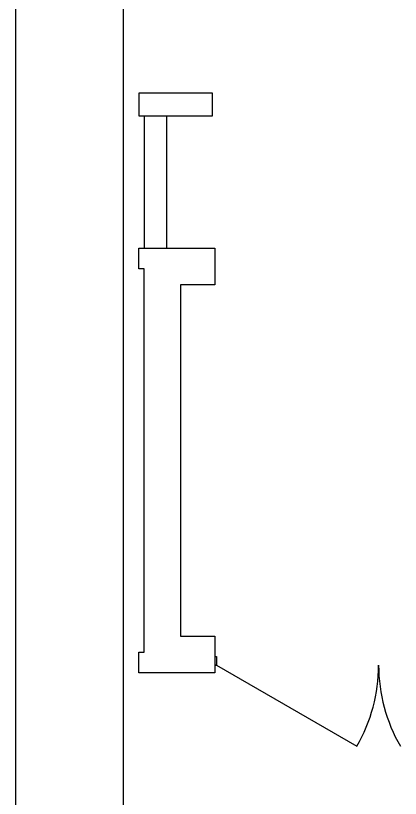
# Model space of a CAD drawing. Header units: millimetres. Extents: x 306002 to 1554695, y -207070 to 1535795.
# Drawn here: x 306002 to 311054, y -196060 to -185773 of the extents above; entities that cross this region are included whole.
import ezdxf

# ---------------------------------------------------------------- set-up
doc = ezdxf.new("R2010")
doc.units = ezdxf.units.MM
doc.layers.add('PDF _Геометрия', color=7, linetype='Continuous', true_color=0x719d2f)

msp = doc.modelspace()

# ---------------------------------------------------------------- linework, layer by layer
at = {"ltscale": 100}
for p, q in [((308589, -186791), (307619, -186791)), ((307619, -186791), (307619, -187091)), ((308589, -187091), (308589, -186791)), ((307619, -187091), (308589, -187091)), ((307619, -187091), (307689, -187091)), ((307689, -187091), (307689, -188831)), ((307989, -188831), (307989, -187091)), ((307619, -188831), (308619, -188831)), ((307619, -189101), (307619, -188831)), ((307689, -188831), (307989, -188831)), ((308619, -188831), (308619, -189311)), ((307689, -189101), (307619, -189101)), ((307689, -194141), (307689, -189101)), ((308619, -189311), (308169, -189311)), ((308169, -189311), (308169, -193931)), ((308169, -193931), (308619, -193931)), ((308619, -193931), (308619, -194411)), ((307619, -194411), (307619, -194141)), ((307619, -194141), (307689, -194141)), ((308619, -194196), (308639, -194196)), ((308639, -194196), (308639, -194311)), ((308639, -194311), (308613, -194311)), ((308613, -194311), (308639, -194311)), ((308639, -194311), (310483, -195376)), ((308619, -194411), (307619, -194411))]:
    msp.add_line(p, q, dxfattribs=at)
for centre, start, end in [((308638, -194310), 330.0015, 0.0018), ((312900, -194311), 180.0018, 209.9907)]:
    msp.add_arc(centre, 2131, start, end, dxfattribs=at)
at = {"layer": 'PDF _Геометрия', "color": 0, "lineweight": 30, "transparency": 33554687}
for points in [[(306010, -207070), (306002, -177374), (348002, -177362), (348010, -207058)], [(307423, -206717), (307415, -177727), (347649, -177715), (347657, -206705)]]:
    msp.add_lwpolyline(points, close=True, dxfattribs=at)

doc.saveas('drawing.dxf')
